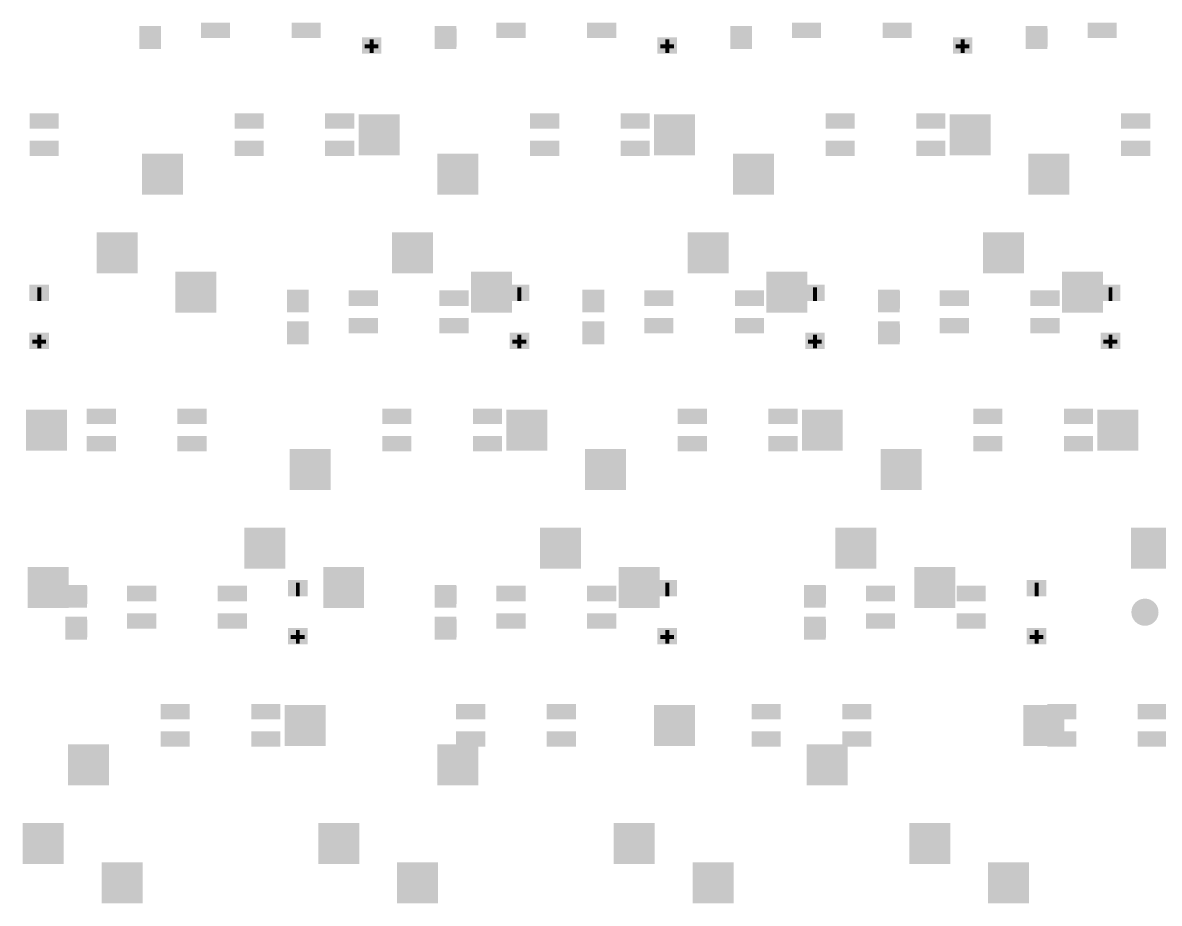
# Model space of a CAD drawing. Extents: x -401 to 1070, y -422 to 1263.
# Drawn here: x 451.1 to 524.4, y -306.8 to -250 of the extents above; entities that cross this region are included whole.
import ezdxf

# ---------------------------------------------------------------- set-up
doc = ezdxf.new("R2010")
doc.units = 0
doc.header["$MEASUREMENT"] = 0
for name, color, linetype, true_color in [('BottomLayer', 5, 'Continuous', 0x0000ff), ('BottomPasteMaskLayer', 7, 'Continuous', 0x800000), ('BottomSolderMaskLayer', 7, 'Continuous', 0xaa00ff), ('Document', 7, 'Continuous', 0xffffff), ('Multi-Layer', 7, 'Continuous', 0xc0c0c0), ('TopSolderMaskLayer', 7, 'Continuous', 0x800080)]:
    doc.layers.add(name, color=color, linetype=linetype, true_color=true_color)

msp = doc.modelspace()

# ---------------------------------------------------------------- hatches: boundary and pattern name
at = {"layer": 'BottomLayer'}
for points in [[(458.677, -250.237), (460.027, -250.237), (460.027, -251.647), (458.677, -251.647)], [(462.686, -250.039), (464.464, -250.039), (464.464, -250.928), (462.686, -250.928)], [(468.528, -250.039), (470.306, -250.039), (470.306, -250.928), (468.528, -250.928)], [(477.727, -250.237), (479.077, -250.237), (479.077, -251.647), (477.727, -251.647)], [(481.736, -250.039), (483.514, -250.039), (483.514, -250.928), (481.736, -250.928)], [(487.578, -250.039), (489.356, -250.039), (489.356, -250.928), (487.578, -250.928)], [(496.778, -250.237), (498.128, -250.237), (498.128, -251.647), (496.778, -251.647)], [(500.786, -250.039), (502.564, -250.039), (502.564, -250.928), (500.786, -250.928)], [(506.628, -250.039), (508.406, -250.039), (508.406, -250.928), (506.628, -250.928)], [(515.828, -250.237), (517.178, -250.237), (517.178, -251.647), (515.828, -251.647)], [(519.837, -250.039), (521.615, -250.039), (521.615, -250.928), (519.837, -250.928)], [(473.04, -250.962), (473.04, -251.962), (474.24, -251.962), (474.24, -250.962)], [(492.09, -250.962), (492.09, -251.962), (493.29, -251.962), (493.29, -250.962)], [(511.14, -250.962), (511.14, -251.962), (512.34, -251.962), (512.34, -250.962)], [(451.639, -255.875), (453.417, -255.875), (453.417, -256.764), (451.639, -256.764)], [(464.848, -255.875), (466.626, -255.875), (466.626, -256.764), (464.848, -256.764)], [(470.69, -255.875), (472.468, -255.875), (472.468, -256.764), (470.69, -256.764)], [(472.846, -255.945), (475.386, -255.945), (475.386, -258.485), (472.846, -258.485)], [(483.898, -255.875), (485.676, -255.875), (485.676, -256.764), (483.898, -256.764)], [(489.74, -255.875), (491.518, -255.875), (491.518, -256.764), (489.74, -256.764)], [(491.896, -255.945), (494.436, -255.945), (494.436, -258.485), (491.896, -258.485)], [(502.949, -255.875), (504.727, -255.875), (504.727, -256.764), (502.949, -256.764)], [(508.791, -255.875), (510.569, -255.875), (510.569, -256.764), (508.791, -256.764)], [(510.946, -255.945), (513.486, -255.945), (513.486, -258.485), (510.946, -258.485)], [(521.999, -255.875), (523.777, -255.875), (523.777, -256.764), (521.999, -256.764)], [(451.639, -257.653), (453.417, -257.653), (453.417, -258.542), (451.639, -258.542)], [(464.848, -257.653), (466.626, -257.653), (466.626, -258.542), (464.848, -258.542)], [(470.69, -257.653), (472.468, -257.653), (472.468, -258.542), (470.69, -258.542)], [(483.898, -257.653), (485.676, -257.653), (485.676, -258.542), (483.898, -258.542)], [(489.74, -257.653), (491.518, -257.653), (491.518, -258.542), (489.74, -258.542)], [(502.949, -257.653), (504.727, -257.653), (504.727, -258.542), (502.949, -258.542)], [(508.791, -257.653), (510.569, -257.653), (510.569, -258.542), (508.791, -258.542)], [(521.999, -257.653), (523.777, -257.653), (523.777, -258.542), (521.999, -258.542)], [(458.876, -258.485), (461.416, -258.485), (461.416, -261.025), (458.876, -261.025)], [(477.926, -258.485), (480.466, -258.485), (480.466, -261.025), (477.926, -261.025)], [(496.976, -258.485), (499.516, -258.485), (499.516, -261.025), (496.976, -261.025)], [(516.027, -258.485), (518.567, -258.485), (518.567, -261.025), (516.027, -261.025)], [(455.957, -263.558), (458.497, -263.558), (458.497, -266.098), (455.957, -266.098)], [(475.008, -263.558), (477.548, -263.558), (477.548, -266.098), (475.008, -266.098)], [(494.058, -263.558), (496.598, -263.558), (496.598, -266.098), (494.058, -266.098)], [(513.109, -263.558), (515.649, -263.558), (515.649, -266.098), (513.109, -266.098)], [(461.038, -266.098), (463.578, -266.098), (463.578, -268.638), (461.038, -268.638)], [(480.088, -266.098), (482.628, -266.098), (482.628, -268.638), (480.088, -268.638)], [(499.139, -266.098), (501.679, -266.098), (501.679, -268.638), (499.139, -268.638)], [(518.189, -266.098), (520.729, -266.098), (520.729, -268.638), (518.189, -268.638)], [(451.608, -266.913), (451.608, -267.913), (452.808, -267.913), (452.808, -266.913)], [(468.202, -268.638), (469.552, -268.638), (469.552, -267.228), (468.202, -267.228)], [(472.211, -267.312), (473.989, -267.312), (473.989, -268.201), (472.211, -268.201)], [(478.053, -267.312), (479.831, -267.312), (479.831, -268.201), (478.053, -268.201)], [(482.565, -266.913), (482.565, -267.913), (483.765, -267.913), (483.765, -266.913)], [(487.252, -268.638), (488.602, -268.638), (488.602, -267.228), (487.252, -267.228)], [(491.261, -267.312), (493.039, -267.312), (493.039, -268.201), (491.261, -268.201)], [(497.103, -267.312), (498.881, -267.312), (498.881, -268.201), (497.103, -268.201)], [(501.615, -266.913), (501.615, -267.913), (502.815, -267.913), (502.815, -266.913)], [(506.303, -268.638), (507.653, -268.638), (507.653, -267.228), (506.303, -267.228)], [(510.312, -267.312), (512.09, -267.312), (512.09, -268.201), (510.312, -268.201)], [(516.154, -267.312), (517.932, -267.312), (517.932, -268.201), (516.154, -268.201)], [(520.666, -266.913), (520.666, -267.913), (521.866, -267.913), (521.866, -266.913)], [(468.202, -269.288), (469.552, -269.288), (469.552, -270.698), (468.202, -270.698)], [(472.211, -269.09), (473.989, -269.09), (473.989, -269.979), (472.211, -269.979)], [(478.053, -269.09), (479.831, -269.09), (479.831, -269.979), (478.053, -269.979)], [(487.252, -269.288), (488.602, -269.288), (488.602, -270.698), (487.252, -270.698)], [(491.261, -269.09), (493.039, -269.09), (493.039, -269.979), (491.261, -269.979)], [(497.103, -269.09), (498.881, -269.09), (498.881, -269.979), (497.103, -269.979)], [(506.303, -269.288), (507.653, -269.288), (507.653, -270.698), (506.303, -270.698)], [(510.312, -269.09), (512.09, -269.09), (512.09, -269.979), (510.312, -269.979)], [(516.154, -269.09), (517.932, -269.09), (517.932, -269.979), (516.154, -269.979)], [(451.608, -270.013), (451.608, -271.013), (452.808, -271.013), (452.808, -270.013)], [(482.565, -270.013), (482.565, -271.013), (483.765, -271.013), (483.765, -270.013)], [(501.615, -270.013), (501.615, -271.013), (502.815, -271.013), (502.815, -270.013)], [(520.666, -270.013), (520.666, -271.013), (521.866, -271.013), (521.866, -270.013)], [(451.414, -274.995), (453.954, -274.995), (453.954, -277.535), (451.414, -277.535)], [(455.323, -274.925), (457.101, -274.925), (457.101, -275.814), (455.323, -275.814)], [(461.165, -274.925), (462.943, -274.925), (462.943, -275.814), (461.165, -275.814)], [(474.373, -274.925), (476.151, -274.925), (476.151, -275.814), (474.373, -275.814)], [(480.215, -274.925), (481.993, -274.925), (481.993, -275.814), (480.215, -275.814)], [(482.371, -274.995), (484.911, -274.995), (484.911, -277.535), (482.371, -277.535)], [(493.423, -274.925), (495.201, -274.925), (495.201, -275.814), (493.423, -275.814)], [(499.265, -274.925), (501.043, -274.925), (501.043, -275.814), (499.265, -275.814)], [(501.421, -274.995), (503.961, -274.995), (503.961, -277.535), (501.421, -277.535)], [(512.474, -274.925), (514.252, -274.925), (514.252, -275.814), (512.474, -275.814)], [(518.316, -274.925), (520.094, -274.925), (520.094, -275.814), (518.316, -275.814)], [(520.472, -274.995), (523.012, -274.995), (523.012, -277.535), (520.472, -277.535)], [(455.323, -276.703), (457.101, -276.703), (457.101, -277.592), (455.323, -277.592)], [(461.165, -276.703), (462.943, -276.703), (462.943, -277.592), (461.165, -277.592)], [(474.373, -276.703), (476.151, -276.703), (476.151, -277.592), (474.373, -277.592)], [(480.215, -276.703), (481.993, -276.703), (481.993, -277.592), (480.215, -277.592)], [(493.423, -276.703), (495.201, -276.703), (495.201, -277.592), (493.423, -277.592)], [(499.265, -276.703), (501.043, -276.703), (501.043, -277.592), (499.265, -277.592)], [(512.474, -276.703), (514.252, -276.703), (514.252, -277.592), (512.474, -277.592)], [(518.316, -276.703), (520.094, -276.703), (520.094, -277.592), (518.316, -277.592)], [(468.401, -277.535), (470.941, -277.535), (470.941, -280.075), (468.401, -280.075)], [(487.451, -277.535), (489.991, -277.535), (489.991, -280.075), (487.451, -280.075)], [(506.502, -277.535), (509.042, -277.535), (509.042, -280.075), (506.502, -280.075)], [(465.483, -282.609), (468.023, -282.609), (468.023, -285.149), (465.483, -285.149)], [(484.533, -282.609), (487.073, -282.609), (487.073, -285.149), (484.533, -285.149)], [(503.583, -282.609), (506.123, -282.609), (506.123, -285.149), (503.583, -285.149)], [(522.634, -282.609), (525.174, -282.609), (525.174, -285.149), (522.634, -285.149)], [(451.513, -285.149), (454.053, -285.149), (454.053, -287.689), (451.513, -287.689)], [(470.563, -285.149), (473.103, -285.149), (473.103, -287.689), (470.563, -287.689)], [(489.613, -285.149), (492.153, -285.149), (492.153, -287.689), (489.613, -287.689)], [(508.664, -285.149), (511.204, -285.149), (511.204, -287.689), (508.664, -287.689)], [(453.914, -287.688), (455.264, -287.688), (455.264, -286.278), (453.914, -286.278)], [(457.923, -286.362), (459.701, -286.362), (459.701, -287.251), (457.923, -287.251)], [(463.765, -286.362), (465.543, -286.362), (465.543, -287.251), (463.765, -287.251)], [(468.277, -285.963), (468.277, -286.963), (469.477, -286.963), (469.477, -285.963)], [(477.727, -287.688), (479.077, -287.688), (479.077, -286.278), (477.727, -286.278)], [(481.736, -286.362), (483.514, -286.362), (483.514, -287.251), (481.736, -287.251)], [(487.578, -286.362), (489.356, -286.362), (489.356, -287.251), (487.578, -287.251)], [(492.09, -285.963), (492.09, -286.963), (493.29, -286.963), (493.29, -285.963)], [(501.54, -287.688), (502.89, -287.688), (502.89, -286.278), (501.54, -286.278)], [(505.549, -286.362), (507.327, -286.362), (507.327, -287.251), (505.549, -287.251)], [(511.391, -286.362), (513.169, -286.362), (513.169, -287.251), (511.391, -287.251)], [(515.903, -285.963), (515.903, -286.963), (517.103, -286.963), (517.103, -285.963)], [(453.914, -288.338), (455.264, -288.338), (455.264, -289.748), (453.914, -289.748)], [(457.923, -288.14), (459.701, -288.14), (459.701, -289.029), (457.923, -289.029)], [(463.765, -288.14), (465.543, -288.14), (465.543, -289.029), (463.765, -289.029)], [(477.727, -288.338), (479.077, -288.338), (479.077, -289.748), (477.727, -289.748)], [(481.736, -288.14), (483.514, -288.14), (483.514, -289.029), (481.736, -289.029)], [(487.578, -288.14), (489.356, -288.14), (489.356, -289.029), (487.578, -289.029)], [(501.54, -288.338), (502.89, -288.338), (502.89, -289.748), (501.54, -289.748)], [(505.549, -288.14), (507.327, -288.14), (507.327, -289.029), (505.549, -289.029)], [(511.391, -288.14), (513.169, -288.14), (513.169, -289.029), (511.391, -289.029)], [(468.277, -289.063), (468.277, -290.063), (469.477, -290.063), (469.477, -289.063)], [(492.09, -289.063), (492.09, -290.063), (493.29, -290.063), (493.29, -289.063)], [(515.903, -289.063), (515.903, -290.063), (517.103, -290.063), (517.103, -289.063)], [(460.085, -293.975), (461.863, -293.975), (461.863, -294.864), (460.085, -294.864)], [(465.927, -293.975), (467.705, -293.975), (467.705, -294.864), (465.927, -294.864)], [(468.083, -294.046), (470.623, -294.046), (470.623, -296.586), (468.083, -296.586)], [(479.136, -293.975), (480.914, -293.975), (480.914, -294.864), (479.136, -294.864)], [(484.978, -293.975), (486.756, -293.975), (486.756, -294.864), (484.978, -294.864)], [(491.896, -294.046), (494.436, -294.046), (494.436, -296.586), (491.896, -296.586)], [(498.186, -293.975), (499.964, -293.975), (499.964, -294.864), (498.186, -294.864)], [(504.028, -293.975), (505.806, -293.975), (505.806, -294.864), (504.028, -294.864)], [(515.709, -294.046), (518.249, -294.046), (518.249, -296.586), (515.709, -296.586)], [(517.236, -293.975), (519.014, -293.975), (519.014, -294.864), (517.236, -294.864)], [(523.078, -293.975), (524.856, -293.975), (524.856, -294.864), (523.078, -294.864)], [(460.085, -295.753), (461.863, -295.753), (461.863, -296.642), (460.085, -296.642)], [(465.927, -295.753), (467.705, -295.753), (467.705, -296.642), (465.927, -296.642)], [(479.136, -295.753), (480.914, -295.753), (480.914, -296.642), (479.136, -296.642)], [(484.978, -295.753), (486.756, -295.753), (486.756, -296.642), (484.978, -296.642)], [(498.186, -295.753), (499.964, -295.753), (499.964, -296.642), (498.186, -296.642)], [(504.028, -295.753), (505.806, -295.753), (505.806, -296.642), (504.028, -296.642)], [(517.236, -295.753), (519.014, -295.753), (519.014, -296.642), (517.236, -296.642)], [(523.078, -295.753), (524.856, -295.753), (524.856, -296.642), (523.078, -296.642)], [(454.113, -296.586), (456.653, -296.586), (456.653, -299.126), (454.113, -299.126)], [(477.926, -296.586), (480.466, -296.586), (480.466, -299.126), (477.926, -299.126)], [(501.739, -296.586), (504.279, -296.586), (504.279, -299.126), (501.739, -299.126)], [(451.195, -301.659), (453.735, -301.659), (453.735, -304.199), (451.195, -304.199)], [(470.245, -301.659), (472.785, -301.659), (472.785, -304.199), (470.245, -304.199)], [(489.296, -301.659), (491.836, -301.659), (491.836, -304.199), (489.296, -304.199)], [(508.346, -301.659), (510.886, -301.659), (510.886, -304.199), (508.346, -304.199)], [(456.275, -304.199), (458.815, -304.199), (458.815, -306.739), (456.275, -306.739)], [(475.326, -304.199), (477.866, -304.199), (477.866, -306.739), (475.326, -306.739)], [(494.376, -304.199), (496.916, -304.199), (496.916, -306.739), (494.376, -306.739)], [(513.426, -304.199), (515.966, -304.199), (515.966, -306.739), (513.426, -306.739)]]:
    msp.add_hatch(color=256, dxfattribs=at).paths.add_polyline_path(points)
at = {"layer": 'BottomPasteMaskLayer'}
for points in [[(458.732, -251.587), (460.012, -251.587), (460.062, -251.537), (460.062, -250.387), (460.012, -250.337), (459.602, -250.332), (459.602, -250.782), (459.152, -250.782), (459.152, -250.342), (458.732, -250.337), (458.682, -250.387), (458.682, -251.537)], [(462.686, -250.039), (464.464, -250.039), (464.464, -250.928), (462.686, -250.928)], [(468.528, -250.039), (470.306, -250.039), (470.306, -250.928), (468.528, -250.928)], [(477.782, -251.587), (479.062, -251.587), (479.112, -251.537), (479.112, -250.387), (479.062, -250.337), (478.652, -250.332), (478.652, -250.782), (478.202, -250.782), (478.202, -250.342), (477.782, -250.337), (477.732, -250.387), (477.732, -251.537)], [(481.736, -250.039), (483.514, -250.039), (483.514, -250.928), (481.736, -250.928)], [(487.578, -250.039), (489.356, -250.039), (489.356, -250.928), (487.578, -250.928)], [(496.833, -251.587), (498.113, -251.587), (498.163, -251.537), (498.163, -250.387), (498.113, -250.337), (497.703, -250.332), (497.703, -250.782), (497.253, -250.782), (497.253, -250.342), (496.833, -250.337), (496.783, -250.387), (496.783, -251.537)], [(500.786, -250.039), (502.564, -250.039), (502.564, -250.928), (500.786, -250.928)], [(506.628, -250.039), (508.406, -250.039), (508.406, -250.928), (506.628, -250.928)], [(515.883, -251.587), (517.163, -251.587), (517.213, -251.537), (517.213, -250.387), (517.163, -250.337), (516.753, -250.332), (516.753, -250.782), (516.303, -250.782), (516.303, -250.342), (515.883, -250.337), (515.833, -250.387), (515.833, -251.537)], [(519.837, -250.039), (521.615, -250.039), (521.615, -250.928), (519.837, -250.928)], [(473.04, -250.962), (473.04, -251.962), (474.24, -251.962), (474.24, -250.962)], [(492.09, -250.962), (492.09, -251.962), (493.29, -251.962), (493.29, -250.962)], [(511.14, -250.962), (511.14, -251.962), (512.34, -251.962), (512.34, -250.962)], [(451.639, -255.875), (453.417, -255.875), (453.417, -256.764), (451.639, -256.764)], [(464.848, -255.875), (466.626, -255.875), (466.626, -256.764), (464.848, -256.764)], [(470.69, -255.875), (472.468, -255.875), (472.468, -256.764), (470.69, -256.764)], [(472.846, -255.945), (475.386, -255.945), (475.386, -258.485), (472.846, -258.485)], [(483.898, -255.875), (485.676, -255.875), (485.676, -256.764), (483.898, -256.764)], [(489.74, -255.875), (491.518, -255.875), (491.518, -256.764), (489.74, -256.764)], [(491.896, -255.945), (494.436, -255.945), (494.436, -258.485), (491.896, -258.485)], [(502.949, -255.875), (504.727, -255.875), (504.727, -256.764), (502.949, -256.764)], [(508.791, -255.875), (510.569, -255.875), (510.569, -256.764), (508.791, -256.764)], [(510.946, -255.945), (513.486, -255.945), (513.486, -258.485), (510.946, -258.485)], [(521.999, -255.875), (523.777, -255.875), (523.777, -256.764), (521.999, -256.764)], [(451.639, -257.653), (453.417, -257.653), (453.417, -258.542), (451.639, -258.542)], [(464.848, -257.653), (466.626, -257.653), (466.626, -258.542), (464.848, -258.542)], [(470.69, -257.653), (472.468, -257.653), (472.468, -258.542), (470.69, -258.542)], [(483.898, -257.653), (485.676, -257.653), (485.676, -258.542), (483.898, -258.542)], [(489.74, -257.653), (491.518, -257.653), (491.518, -258.542), (489.74, -258.542)], [(502.949, -257.653), (504.727, -257.653), (504.727, -258.542), (502.949, -258.542)], [(508.791, -257.653), (510.569, -257.653), (510.569, -258.542), (508.791, -258.542)], [(521.999, -257.653), (523.777, -257.653), (523.777, -258.542), (521.999, -258.542)], [(458.876, -258.485), (461.416, -258.485), (461.416, -261.025), (458.876, -261.025)], [(477.926, -258.485), (480.466, -258.485), (480.466, -261.025), (477.926, -261.025)], [(496.976, -258.485), (499.516, -258.485), (499.516, -261.025), (496.976, -261.025)], [(516.027, -258.485), (518.567, -258.485), (518.567, -261.025), (516.027, -261.025)], [(455.957, -263.558), (458.497, -263.558), (458.497, -266.098), (455.957, -266.098)], [(475.008, -263.558), (477.548, -263.558), (477.548, -266.098), (475.008, -266.098)], [(494.058, -263.558), (496.598, -263.558), (496.598, -266.098), (494.058, -266.098)], [(513.109, -263.558), (515.649, -263.558), (515.649, -266.098), (513.109, -266.098)], [(461.038, -266.098), (463.578, -266.098), (463.578, -268.638), (461.038, -268.638)], [(480.088, -266.098), (482.628, -266.098), (482.628, -268.638), (480.088, -268.638)], [(499.139, -266.098), (501.679, -266.098), (501.679, -268.638), (499.139, -268.638)], [(518.189, -266.098), (520.729, -266.098), (520.729, -268.638), (518.189, -268.638)], [(451.608, -266.913), (451.608, -267.913), (452.808, -267.913), (452.808, -266.913)], [(468.257, -268.488), (468.677, -268.488), (468.677, -268.043), (469.127, -268.043), (469.127, -268.483), (469.537, -268.488), (469.587, -268.438), (469.587, -267.288), (469.537, -267.238), (468.257, -267.238), (468.207, -267.288), (468.207, -268.438)], [(472.211, -267.312), (473.989, -267.312), (473.989, -268.201), (472.211, -268.201)], [(478.053, -267.312), (479.831, -267.312), (479.831, -268.201), (478.053, -268.201)], [(482.565, -266.913), (482.565, -267.913), (483.765, -267.913), (483.765, -266.913)], [(487.307, -268.488), (487.727, -268.488), (487.727, -268.043), (488.177, -268.043), (488.177, -268.483), (488.587, -268.488), (488.637, -268.438), (488.637, -267.288), (488.587, -267.238), (487.307, -267.238), (487.257, -267.288), (487.257, -268.438)], [(491.261, -267.312), (493.039, -267.312), (493.039, -268.201), (491.261, -268.201)], [(497.103, -267.312), (498.881, -267.312), (498.881, -268.201), (497.103, -268.201)], [(501.615, -266.913), (501.615, -267.913), (502.815, -267.913), (502.815, -266.913)], [(506.358, -268.488), (506.778, -268.488), (506.778, -268.043), (507.228, -268.043), (507.228, -268.483), (507.638, -268.488), (507.688, -268.438), (507.688, -267.288), (507.638, -267.238), (506.358, -267.238), (506.308, -267.288), (506.308, -268.438)], [(510.312, -267.312), (512.09, -267.312), (512.09, -268.201), (510.312, -268.201)], [(516.154, -267.312), (517.932, -267.312), (517.932, -268.201), (516.154, -268.201)], [(520.666, -266.913), (520.666, -267.913), (521.866, -267.913), (521.866, -266.913)], [(468.257, -270.638), (469.537, -270.638), (469.587, -270.588), (469.587, -269.438), (469.537, -269.388), (469.127, -269.383), (469.127, -269.833), (468.677, -269.833), (468.677, -269.393), (468.257, -269.388), (468.207, -269.438), (468.207, -270.588)], [(472.211, -269.09), (473.989, -269.09), (473.989, -269.979), (472.211, -269.979)], [(478.053, -269.09), (479.831, -269.09), (479.831, -269.979), (478.053, -269.979)], [(487.307, -270.638), (488.587, -270.638), (488.637, -270.588), (488.637, -269.438), (488.587, -269.388), (488.177, -269.383), (488.177, -269.833), (487.727, -269.833), (487.727, -269.393), (487.307, -269.388), (487.257, -269.438), (487.257, -270.588)], [(491.261, -269.09), (493.039, -269.09), (493.039, -269.979), (491.261, -269.979)], [(497.103, -269.09), (498.881, -269.09), (498.881, -269.979), (497.103, -269.979)], [(506.358, -270.638), (507.638, -270.638), (507.688, -270.588), (507.688, -269.438), (507.638, -269.388), (507.228, -269.383), (507.228, -269.833), (506.778, -269.833), (506.778, -269.393), (506.358, -269.388), (506.308, -269.438), (506.308, -270.588)], [(510.312, -269.09), (512.09, -269.09), (512.09, -269.979), (510.312, -269.979)], [(516.154, -269.09), (517.932, -269.09), (517.932, -269.979), (516.154, -269.979)], [(451.608, -270.013), (451.608, -271.013), (452.808, -271.013), (452.808, -270.013)], [(482.565, -270.013), (482.565, -271.013), (483.765, -271.013), (483.765, -270.013)], [(501.615, -270.013), (501.615, -271.013), (502.815, -271.013), (502.815, -270.013)], [(520.666, -270.013), (520.666, -271.013), (521.866, -271.013), (521.866, -270.013)], [(451.414, -274.995), (453.954, -274.995), (453.954, -277.535), (451.414, -277.535)], [(455.323, -274.925), (457.101, -274.925), (457.101, -275.814), (455.323, -275.814)], [(461.165, -274.925), (462.943, -274.925), (462.943, -275.814), (461.165, -275.814)], [(474.373, -274.925), (476.151, -274.925), (476.151, -275.814), (474.373, -275.814)], [(480.215, -274.925), (481.993, -274.925), (481.993, -275.814), (480.215, -275.814)], [(482.371, -274.995), (484.911, -274.995), (484.911, -277.535), (482.371, -277.535)], [(493.423, -274.925), (495.201, -274.925), (495.201, -275.814), (493.423, -275.814)], [(499.265, -274.925), (501.043, -274.925), (501.043, -275.814), (499.265, -275.814)], [(501.421, -274.995), (503.961, -274.995), (503.961, -277.535), (501.421, -277.535)], [(512.474, -274.925), (514.252, -274.925), (514.252, -275.814), (512.474, -275.814)], [(518.316, -274.925), (520.094, -274.925), (520.094, -275.814), (518.316, -275.814)], [(520.472, -274.995), (523.012, -274.995), (523.012, -277.535), (520.472, -277.535)], [(455.323, -276.703), (457.101, -276.703), (457.101, -277.592), (455.323, -277.592)], [(461.165, -276.703), (462.943, -276.703), (462.943, -277.592), (461.165, -277.592)], [(474.373, -276.703), (476.151, -276.703), (476.151, -277.592), (474.373, -277.592)], [(480.215, -276.703), (481.993, -276.703), (481.993, -277.592), (480.215, -277.592)], [(493.423, -276.703), (495.201, -276.703), (495.201, -277.592), (493.423, -277.592)], [(499.265, -276.703), (501.043, -276.703), (501.043, -277.592), (499.265, -277.592)], [(512.474, -276.703), (514.252, -276.703), (514.252, -277.592), (512.474, -277.592)], [(518.316, -276.703), (520.094, -276.703), (520.094, -277.592), (518.316, -277.592)], [(468.401, -277.535), (470.941, -277.535), (470.941, -280.075), (468.401, -280.075)], [(487.451, -277.535), (489.991, -277.535), (489.991, -280.075), (487.451, -280.075)], [(506.502, -277.535), (509.042, -277.535), (509.042, -280.075), (506.502, -280.075)], [(465.483, -282.609), (468.023, -282.609), (468.023, -285.149), (465.483, -285.149)], [(484.533, -282.609), (487.073, -282.609), (487.073, -285.149), (484.533, -285.149)], [(503.583, -282.609), (506.123, -282.609), (506.123, -285.149), (503.583, -285.149)], [(522.634, -282.609), (525.174, -282.609), (525.174, -285.149), (522.634, -285.149)], [(451.513, -285.149), (454.053, -285.149), (454.053, -287.689), (451.513, -287.689)], [(470.563, -285.149), (473.103, -285.149), (473.103, -287.689), (470.563, -287.689)], [(489.613, -285.149), (492.153, -285.149), (492.153, -287.689), (489.613, -287.689)], [(508.664, -285.149), (511.204, -285.149), (511.204, -287.689), (508.664, -287.689)], [(453.969, -287.538), (454.389, -287.538), (454.389, -287.093), (454.839, -287.093), (454.839, -287.533), (455.249, -287.538), (455.299, -287.488), (455.299, -286.338), (455.249, -286.288), (453.969, -286.288), (453.919, -286.338), (453.919, -287.488)], [(457.923, -286.362), (459.701, -286.362), (459.701, -287.251), (457.923, -287.251)], [(463.765, -286.362), (465.543, -286.362), (465.543, -287.251), (463.765, -287.251)], [(468.277, -285.963), (468.277, -286.963), (469.477, -286.963), (469.477, -285.963)], [(477.782, -287.538), (478.202, -287.538), (478.202, -287.093), (478.652, -287.093), (478.652, -287.533), (479.062, -287.538), (479.112, -287.488), (479.112, -286.338), (479.062, -286.288), (477.782, -286.288), (477.732, -286.338), (477.732, -287.488)], [(481.736, -286.362), (483.514, -286.362), (483.514, -287.251), (481.736, -287.251)], [(487.578, -286.362), (489.356, -286.362), (489.356, -287.251), (487.578, -287.251)], [(492.09, -285.963), (492.09, -286.963), (493.29, -286.963), (493.29, -285.963)], [(501.595, -287.538), (502.015, -287.538), (502.015, -287.093), (502.465, -287.093), (502.465, -287.533), (502.875, -287.538), (502.925, -287.488), (502.925, -286.338), (502.875, -286.288), (501.595, -286.288), (501.545, -286.338), (501.545, -287.488)], [(505.549, -286.362), (507.327, -286.362), (507.327, -287.251), (505.549, -287.251)], [(511.391, -286.362), (513.169, -286.362), (513.169, -287.251), (511.391, -287.251)], [(515.903, -285.963), (515.903, -286.963), (517.103, -286.963), (517.103, -285.963)], [(453.969, -289.688), (455.249, -289.688), (455.299, -289.638), (455.299, -288.488), (455.249, -288.438), (454.839, -288.433), (454.839, -288.883), (454.389, -288.883), (454.389, -288.443), (453.969, -288.438), (453.919, -288.488), (453.919, -289.638)], [(457.923, -288.14), (459.701, -288.14), (459.701, -289.029), (457.923, -289.029)], [(463.765, -288.14), (465.543, -288.14), (465.543, -289.029), (463.765, -289.029)], [(477.782, -289.688), (479.062, -289.688), (479.112, -289.638), (479.112, -288.488), (479.062, -288.438), (478.652, -288.433), (478.652, -288.883), (478.202, -288.883), (478.202, -288.443), (477.782, -288.438), (477.732, -288.488), (477.732, -289.638)], [(481.736, -288.14), (483.514, -288.14), (483.514, -289.029), (481.736, -289.029)], [(487.578, -288.14), (489.356, -288.14), (489.356, -289.029), (487.578, -289.029)], [(501.595, -289.688), (502.875, -289.688), (502.925, -289.638), (502.925, -288.488), (502.875, -288.438), (502.465, -288.433), (502.465, -288.883), (502.015, -288.883), (502.015, -288.443), (501.595, -288.438), (501.545, -288.488), (501.545, -289.638)], [(505.549, -288.14), (507.327, -288.14), (507.327, -289.029), (505.549, -289.029)], [(511.391, -288.14), (513.169, -288.14), (513.169, -289.029), (511.391, -289.029)], [(468.277, -289.063), (468.277, -290.063), (469.477, -290.063), (469.477, -289.063)], [(492.09, -289.063), (492.09, -290.063), (493.29, -290.063), (493.29, -289.063)], [(515.903, -289.063), (515.903, -290.063), (517.103, -290.063), (517.103, -289.063)], [(460.085, -293.975), (461.863, -293.975), (461.863, -294.864), (460.085, -294.864)], [(465.927, -293.975), (467.705, -293.975), (467.705, -294.864), (465.927, -294.864)], [(468.083, -294.046), (470.623, -294.046), (470.623, -296.586), (468.083, -296.586)], [(479.136, -293.975), (480.914, -293.975), (480.914, -294.864), (479.136, -294.864)], [(484.978, -293.975), (486.756, -293.975), (486.756, -294.864), (484.978, -294.864)], [(491.896, -294.046), (494.436, -294.046), (494.436, -296.586), (491.896, -296.586)], [(498.186, -293.975), (499.964, -293.975), (499.964, -294.864), (498.186, -294.864)], [(504.028, -293.975), (505.806, -293.975), (505.806, -294.864), (504.028, -294.864)], [(515.709, -294.046), (518.249, -294.046), (518.249, -296.586), (515.709, -296.586)], [(517.236, -293.975), (519.014, -293.975), (519.014, -294.864), (517.236, -294.864)], [(523.078, -293.975), (524.856, -293.975), (524.856, -294.864), (523.078, -294.864)], [(460.085, -295.753), (461.863, -295.753), (461.863, -296.642), (460.085, -296.642)], [(465.927, -295.753), (467.705, -295.753), (467.705, -296.642), (465.927, -296.642)], [(479.136, -295.753), (480.914, -295.753), (480.914, -296.642), (479.136, -296.642)], [(484.978, -295.753), (486.756, -295.753), (486.756, -296.642), (484.978, -296.642)], [(498.186, -295.753), (499.964, -295.753), (499.964, -296.642), (498.186, -296.642)], [(504.028, -295.753), (505.806, -295.753), (505.806, -296.642), (504.028, -296.642)], [(517.236, -295.753), (519.014, -295.753), (519.014, -296.642), (517.236, -296.642)], [(523.078, -295.753), (524.856, -295.753), (524.856, -296.642), (523.078, -296.642)], [(454.113, -296.586), (456.653, -296.586), (456.653, -299.126), (454.113, -299.126)], [(477.926, -296.586), (480.466, -296.586), (480.466, -299.126), (477.926, -299.126)], [(501.739, -296.586), (504.279, -296.586), (504.279, -299.126), (501.739, -299.126)], [(451.195, -301.659), (453.735, -301.659), (453.735, -304.199), (451.195, -304.199)], [(470.245, -301.659), (472.785, -301.659), (472.785, -304.199), (470.245, -304.199)], [(489.296, -301.659), (491.836, -301.659), (491.836, -304.199), (489.296, -304.199)], [(508.346, -301.659), (510.886, -301.659), (510.886, -304.199), (508.346, -304.199)], [(456.275, -304.199), (458.815, -304.199), (458.815, -306.739), (456.275, -306.739)], [(475.326, -304.199), (477.866, -304.199), (477.866, -306.739), (475.326, -306.739)], [(494.376, -304.199), (496.916, -304.199), (496.916, -306.739), (494.376, -306.739)], [(513.426, -304.199), (515.966, -304.199), (515.966, -306.739), (513.426, -306.739)]]:
    msp.add_hatch(color=256, dxfattribs=at).paths.add_polyline_path(points)
at = {"layer": 'BottomSolderMaskLayer'}
for points in [[(458.652, -250.211), (460.051, -250.211), (460.051, -251.674), (458.652, -251.674)], [(462.635, -249.989), (464.514, -249.989), (464.514, -250.979), (462.635, -250.979)], [(468.477, -249.989), (470.356, -249.989), (470.356, -250.979), (468.477, -250.979)], [(477.703, -250.211), (479.101, -250.211), (479.101, -251.674), (477.703, -251.674)], [(481.685, -249.989), (483.565, -249.989), (483.565, -250.979), (481.685, -250.979)], [(487.527, -249.989), (489.407, -249.989), (489.407, -250.979), (487.527, -250.979)], [(496.753, -250.211), (498.152, -250.211), (498.152, -251.674), (496.753, -251.674)], [(500.736, -249.989), (502.615, -249.989), (502.615, -250.979), (500.736, -250.979)], [(506.578, -249.989), (508.457, -249.989), (508.457, -250.979), (506.578, -250.979)], [(515.804, -250.211), (517.202, -250.211), (517.202, -251.674), (515.804, -251.674)], [(519.786, -249.989), (521.666, -249.989), (521.666, -250.979), (519.786, -250.979)], [(473.009, -250.941), (473.009, -251.983), (474.27, -251.983), (474.27, -250.941)], [(492.059, -250.941), (492.059, -251.983), (493.32, -251.983), (493.32, -250.941)], [(511.11, -250.941), (511.11, -251.983), (512.371, -251.983), (512.371, -250.941)], [(451.588, -255.824), (453.468, -255.824), (453.468, -256.814), (451.588, -256.814)], [(464.797, -255.824), (466.676, -255.824), (466.676, -256.814), (464.797, -256.814)], [(470.639, -255.824), (472.518, -255.824), (472.518, -256.814), (470.639, -256.814)], [(472.795, -255.894), (475.436, -255.894), (475.436, -258.536), (472.795, -258.536)], [(483.847, -255.824), (485.727, -255.824), (485.727, -256.814), (483.847, -256.814)], [(489.689, -255.824), (491.569, -255.824), (491.569, -256.814), (489.689, -256.814)], [(491.845, -255.894), (494.487, -255.894), (494.487, -258.536), (491.845, -258.536)], [(502.898, -255.824), (504.777, -255.824), (504.777, -256.814), (502.898, -256.814)], [(508.74, -255.824), (510.619, -255.824), (510.619, -256.814), (508.74, -256.814)], [(510.896, -255.894), (513.537, -255.894), (513.537, -258.536), (510.896, -258.536)], [(521.948, -255.824), (523.828, -255.824), (523.828, -256.814), (521.948, -256.814)], [(451.588, -257.602), (453.468, -257.602), (453.468, -258.592), (451.588, -258.592)], [(464.797, -257.602), (466.676, -257.602), (466.676, -258.592), (464.797, -258.592)], [(470.639, -257.602), (472.518, -257.602), (472.518, -258.592), (470.639, -258.592)], [(483.847, -257.602), (485.727, -257.602), (485.727, -258.592), (483.847, -258.592)], [(489.689, -257.602), (491.569, -257.602), (491.569, -258.592), (489.689, -258.592)], [(502.898, -257.602), (504.777, -257.602), (504.777, -258.592), (502.898, -258.592)], [(508.74, -257.602), (510.619, -257.602), (510.619, -258.592), (508.74, -258.592)], [(521.948, -257.602), (523.828, -257.602), (523.828, -258.592), (521.948, -258.592)], [(458.825, -258.434), (461.466, -258.434), (461.466, -261.076), (458.825, -261.076)], [(477.875, -258.434), (480.517, -258.434), (480.517, -261.076), (477.875, -261.076)], [(496.926, -258.434), (499.567, -258.434), (499.567, -261.076), (496.926, -261.076)], [(515.976, -258.434), (518.618, -258.434), (518.618, -261.076), (515.976, -261.076)], [(455.906, -263.507), (458.548, -263.507), (458.548, -266.149), (455.906, -266.149)], [(474.957, -263.507), (477.598, -263.507), (477.598, -266.149), (474.957, -266.149)], [(494.007, -263.507), (496.649, -263.507), (496.649, -266.149), (494.007, -266.149)], [(513.058, -263.507), (515.699, -263.507), (515.699, -266.149), (513.058, -266.149)], [(460.987, -266.047), (463.628, -266.047), (463.628, -268.689), (460.987, -268.689)], [(480.037, -266.047), (482.679, -266.047), (482.679, -268.689), (480.037, -268.689)], [(499.088, -266.047), (501.729, -266.047), (501.729, -268.689), (499.088, -268.689)], [(518.138, -266.047), (520.78, -266.047), (520.78, -268.689), (518.138, -268.689)], [(451.577, -266.892), (451.577, -267.934), (452.838, -267.934), (452.838, -266.892)], [(468.178, -268.664), (469.576, -268.664), (469.576, -267.201), (468.178, -267.201)], [(472.16, -267.261), (474.04, -267.261), (474.04, -268.252), (472.16, -268.252)], [(478.002, -267.261), (479.882, -267.261), (479.882, -268.252), (478.002, -268.252)], [(482.534, -266.892), (482.534, -267.934), (483.795, -267.934), (483.795, -266.892)], [(487.228, -268.664), (488.627, -268.664), (488.627, -267.201), (487.228, -267.201)], [(491.21, -267.261), (493.09, -267.261), (493.09, -268.252), (491.21, -268.252)], [(497.052, -267.261), (498.932, -267.261), (498.932, -268.252), (497.052, -268.252)], [(501.585, -266.892), (501.585, -267.934), (502.846, -267.934), (502.846, -266.892)], [(506.278, -268.664), (507.677, -268.664), (507.677, -267.201), (506.278, -267.201)], [(510.261, -267.261), (512.14, -267.261), (512.14, -268.252), (510.261, -268.252)], [(516.103, -267.261), (517.982, -267.261), (517.982, -268.252), (516.103, -268.252)], [(520.635, -266.892), (520.635, -267.934), (521.896, -267.934), (521.896, -266.892)], [(468.178, -269.261), (469.576, -269.261), (469.576, -270.724), (468.178, -270.724)], [(472.16, -269.039), (474.04, -269.039), (474.04, -270.03), (472.16, -270.03)], [(478.002, -269.039), (479.882, -269.039), (479.882, -270.03), (478.002, -270.03)], [(487.228, -269.261), (488.627, -269.261), (488.627, -270.724), (487.228, -270.724)], [(491.21, -269.039), (493.09, -269.039), (493.09, -270.03), (491.21, -270.03)], [(497.052, -269.039), (498.932, -269.039), (498.932, -270.03), (497.052, -270.03)], [(506.278, -269.261), (507.677, -269.261), (507.677, -270.724), (506.278, -270.724)], [(510.261, -269.039), (512.14, -269.039), (512.14, -270.03), (510.261, -270.03)], [(516.103, -269.039), (517.982, -269.039), (517.982, -270.03), (516.103, -270.03)], [(451.577, -269.992), (451.577, -271.034), (452.838, -271.034), (452.838, -269.992)], [(482.534, -269.992), (482.534, -271.034), (483.795, -271.034), (483.795, -269.992)], [(501.585, -269.992), (501.585, -271.034), (502.846, -271.034), (502.846, -269.992)], [(520.635, -269.992), (520.635, -271.034), (521.896, -271.034), (521.896, -269.992)], [(451.363, -274.945), (454.005, -274.945), (454.005, -277.586), (451.363, -277.586)], [(455.272, -274.874), (457.151, -274.874), (457.151, -275.865), (455.272, -275.865)], [(461.114, -274.874), (462.993, -274.874), (462.993, -275.865), (461.114, -275.865)], [(474.322, -274.874), (476.202, -274.874), (476.202, -275.865), (474.322, -275.865)], [(480.164, -274.874), (482.044, -274.874), (482.044, -275.865), (480.164, -275.865)], [(482.32, -274.945), (484.962, -274.945), (484.962, -277.586), (482.32, -277.586)], [(493.373, -274.874), (495.252, -274.874), (495.252, -275.865), (493.373, -275.865)], [(499.215, -274.874), (501.094, -274.874), (501.094, -275.865), (499.215, -275.865)], [(501.37, -274.945), (504.012, -274.945), (504.012, -277.586), (501.37, -277.586)], [(512.423, -274.874), (514.303, -274.874), (514.303, -275.865), (512.423, -275.865)], [(518.265, -274.874), (520.145, -274.874), (520.145, -275.865), (518.265, -275.865)], [(520.421, -274.945), (523.062, -274.945), (523.062, -277.586), (520.421, -277.586)], [(455.272, -276.652), (457.151, -276.652), (457.151, -277.643), (455.272, -277.643)], [(461.114, -276.652), (462.993, -276.652), (462.993, -277.643), (461.114, -277.643)], [(474.322, -276.652), (476.202, -276.652), (476.202, -277.643), (474.322, -277.643)], [(480.164, -276.652), (482.044, -276.652), (482.044, -277.643), (480.164, -277.643)], [(493.373, -276.652), (495.252, -276.652), (495.252, -277.643), (493.373, -277.643)], [(499.215, -276.652), (501.094, -276.652), (501.094, -277.643), (499.215, -277.643)], [(512.423, -276.652), (514.303, -276.652), (514.303, -277.643), (512.423, -277.643)], [(518.265, -276.652), (520.145, -276.652), (520.145, -277.643), (518.265, -277.643)], [(468.35, -277.485), (470.992, -277.485), (470.992, -280.126), (468.35, -280.126)], [(487.4, -277.485), (490.042, -277.485), (490.042, -280.126), (487.4, -280.126)], [(506.451, -277.485), (509.092, -277.485), (509.092, -280.126), (506.451, -280.126)], [(465.432, -282.558), (468.073, -282.558), (468.073, -285.199), (465.432, -285.199)], [(484.482, -282.558), (487.124, -282.558), (487.124, -285.199), (484.482, -285.199)], [(503.533, -282.558), (506.174, -282.558), (506.174, -285.199), (503.533, -285.199)], [(522.583, -282.558), (525.225, -282.558), (525.225, -285.199), (522.583, -285.199)], [(451.462, -285.098), (454.103, -285.098), (454.103, -287.739), (451.462, -287.739)], [(470.512, -285.098), (473.154, -285.098), (473.154, -287.739), (470.512, -287.739)], [(489.563, -285.098), (492.204, -285.098), (492.204, -287.739), (489.563, -287.739)], [(508.613, -285.098), (511.255, -285.098), (511.255, -287.739), (508.613, -287.739)], [(453.89, -287.715), (455.288, -287.715), (455.288, -286.252), (453.89, -286.252)], [(457.872, -286.311), (459.752, -286.311), (459.752, -287.302), (457.872, -287.302)], [(463.714, -286.311), (465.594, -286.311), (465.594, -287.302), (463.714, -287.302)], [(468.246, -285.942), (468.246, -286.984), (469.507, -286.984), (469.507, -285.942)], [(477.703, -287.715), (479.101, -287.715), (479.101, -286.252), (477.703, -286.252)], [(481.685, -286.311), (483.565, -286.311), (483.565, -287.302), (481.685, -287.302)], [(487.527, -286.311), (489.407, -286.311), (489.407, -287.302), (487.527, -287.302)], [(492.059, -285.942), (492.059, -286.984), (493.32, -286.984), (493.32, -285.942)], [(501.516, -287.715), (502.914, -287.715), (502.914, -286.252), (501.516, -286.252)], [(505.498, -286.311), (507.378, -286.311), (507.378, -287.302), (505.498, -287.302)], [(511.34, -286.311), (513.22, -286.311), (513.22, -287.302), (511.34, -287.302)], [(515.872, -285.942), (515.872, -286.984), (517.133, -286.984), (517.133, -285.942)], [(522.613, -288.013, 1), (524.364, -288.013, 1)], [(453.89, -288.312), (455.288, -288.312), (455.288, -289.775), (453.89, -289.775)], [(457.872, -288.089), (459.752, -288.089), (459.752, -289.08), (457.872, -289.08)], [(463.714, -288.089), (465.594, -288.089), (465.594, -289.08), (463.714, -289.08)], [(477.703, -288.312), (479.101, -288.312), (479.101, -289.775), (477.703, -289.775)], [(481.685, -288.089), (483.565, -288.089), (483.565, -289.08), (481.685, -289.08)], [(487.527, -288.089), (489.407, -288.089), (489.407, -289.08), (487.527, -289.08)], [(501.516, -288.312), (502.914, -288.312), (502.914, -289.775), (501.516, -289.775)], [(505.498, -288.089), (507.378, -288.089), (507.378, -289.08), (505.498, -289.08)], [(511.34, -288.089), (513.22, -288.089), (513.22, -289.08), (511.34, -289.08)], [(468.246, -289.042), (468.246, -290.084), (469.507, -290.084), (469.507, -289.042)], [(492.059, -289.042), (492.059, -290.084), (493.32, -290.084), (493.32, -289.042)], [(515.872, -289.042), (515.872, -290.084), (517.133, -290.084), (517.133, -289.042)], [(460.034, -293.925), (461.914, -293.925), (461.914, -294.915), (460.034, -294.915)], [(465.876, -293.925), (467.756, -293.925), (467.756, -294.915), (465.876, -294.915)], [(468.032, -293.995), (470.674, -293.995), (470.674, -296.637), (468.032, -296.637)], [(479.085, -293.925), (480.964, -293.925), (480.964, -294.915), (479.085, -294.915)], [(484.927, -293.925), (486.806, -293.925), (486.806, -294.915), (484.927, -294.915)], [(491.845, -293.995), (494.487, -293.995), (494.487, -296.637), (491.845, -296.637)], [(498.135, -293.925), (500.015, -293.925), (500.015, -294.915), (498.135, -294.915)], [(503.977, -293.925), (505.857, -293.925), (505.857, -294.915), (503.977, -294.915)], [(515.658, -293.995), (518.3, -293.995), (518.3, -296.637), (515.658, -296.637)], [(517.186, -293.925), (519.065, -293.925), (519.065, -294.915), (517.186, -294.915)], [(523.028, -293.925), (524.907, -293.925), (524.907, -294.915), (523.028, -294.915)], [(460.034, -295.703), (461.914, -295.703), (461.914, -296.693), (460.034, -296.693)], [(465.876, -295.703), (467.756, -295.703), (467.756, -296.693), (465.876, -296.693)], [(479.085, -295.703), (480.964, -295.703), (480.964, -296.693), (479.085, -296.693)], [(484.927, -295.703), (486.806, -295.703), (486.806, -296.693), (484.927, -296.693)], [(498.135, -295.703), (500.015, -295.703), (500.015, -296.693), (498.135, -296.693)], [(503.977, -295.703), (505.857, -295.703), (505.857, -296.693), (503.977, -296.693)], [(517.186, -295.703), (519.065, -295.703), (519.065, -296.693), (517.186, -296.693)], [(523.028, -295.703), (524.907, -295.703), (524.907, -296.693), (523.028, -296.693)], [(454.062, -296.535), (456.704, -296.535), (456.704, -299.177), (454.062, -299.177)], [(477.875, -296.535), (480.517, -296.535), (480.517, -299.177), (477.875, -299.177)], [(501.688, -296.535), (504.33, -296.535), (504.33, -299.177), (501.688, -299.177)], [(451.144, -301.608), (453.785, -301.608), (453.785, -304.25), (451.144, -304.25)], [(470.194, -301.608), (472.836, -301.608), (472.836, -304.25), (470.194, -304.25)], [(489.245, -301.608), (491.886, -301.608), (491.886, -304.25), (489.245, -304.25)], [(508.295, -301.608), (510.937, -301.608), (510.937, -304.25), (508.295, -304.25)], [(456.224, -304.148), (458.866, -304.148), (458.866, -306.79), (456.224, -306.79)], [(475.275, -304.148), (477.916, -304.148), (477.916, -306.79), (475.275, -306.79)], [(494.325, -304.148), (496.967, -304.148), (496.967, -306.79), (494.325, -306.79)], [(513.376, -304.148), (516.017, -304.148), (516.017, -306.79), (513.376, -306.79)]]:
    msp.add_hatch(color=256, dxfattribs=at).paths.add_polyline_path(points)
at = {"layer": 'Document'}
for points in [[(473.513, -251.055), (473.513, -251.944), (473.767, -251.944), (473.767, -251.055)], [(492.563, -251.055), (492.563, -251.944), (492.817, -251.944), (492.817, -251.055)], [(511.613, -251.055), (511.613, -251.944), (511.867, -251.944), (511.867, -251.055)], [(474.076, -251.384), (473.187, -251.384), (473.187, -251.638), (474.076, -251.638)], [(493.126, -251.384), (492.237, -251.384), (492.237, -251.638), (493.126, -251.638)], [(512.177, -251.384), (511.288, -251.384), (511.288, -251.638), (512.177, -251.638)], [(452.081, -267.058), (452.081, -267.947), (452.335, -267.947), (452.335, -267.058)], [(483.038, -267.058), (483.038, -267.947), (483.292, -267.947), (483.292, -267.058)], [(502.088, -267.058), (502.088, -267.947), (502.342, -267.947), (502.342, -267.058)], [(521.139, -267.058), (521.139, -267.947), (521.393, -267.947), (521.393, -267.058)], [(452.081, -270.106), (452.081, -270.995), (452.335, -270.995), (452.335, -270.106)], [(483.038, -270.106), (483.038, -270.995), (483.292, -270.995), (483.292, -270.106)], [(502.088, -270.106), (502.088, -270.995), (502.342, -270.995), (502.342, -270.106)], [(521.139, -270.106), (521.139, -270.995), (521.393, -270.995), (521.393, -270.106)], [(452.644, -270.434), (451.755, -270.434), (451.755, -270.688), (452.644, -270.688)], [(483.601, -270.434), (482.712, -270.434), (482.712, -270.688), (483.601, -270.688)], [(502.652, -270.434), (501.763, -270.434), (501.763, -270.688), (502.652, -270.688)], [(521.702, -270.434), (520.813, -270.434), (520.813, -270.688), (521.702, -270.688)], [(468.75, -286.108), (468.75, -286.997), (469.004, -286.997), (469.004, -286.108)], [(492.563, -286.108), (492.563, -286.997), (492.817, -286.997), (492.817, -286.108)], [(516.376, -286.108), (516.376, -286.997), (516.63, -286.997), (516.63, -286.108)], [(468.75, -289.156), (468.75, -290.045), (469.004, -290.045), (469.004, -289.156)], [(492.563, -289.156), (492.563, -290.045), (492.817, -290.045), (492.817, -289.156)], [(516.376, -289.156), (516.376, -290.045), (516.63, -290.045), (516.63, -289.156)], [(469.313, -289.485), (468.424, -289.485), (468.424, -289.739), (469.313, -289.739)], [(493.126, -289.485), (492.237, -289.485), (492.237, -289.739), (493.126, -289.739)], [(516.939, -289.485), (516.05, -289.485), (516.05, -289.739), (516.939, -289.739)]]:
    msp.add_hatch(color=256, dxfattribs=at).paths.add_polyline_path(points)
at = {"layer": 'Multi-Layer'}
msp.add_hatch(color=256, dxfattribs=at).paths.add_polyline_path([(522.638, -288.013, 1), (524.338, -288.013, 1)])
at = {"layer": 'TopSolderMaskLayer'}
msp.add_hatch(color=256, dxfattribs=at).paths.add_polyline_path([(522.613, -288.013, 1), (524.364, -288.013, 1)])

doc.saveas('drawing.dxf')
